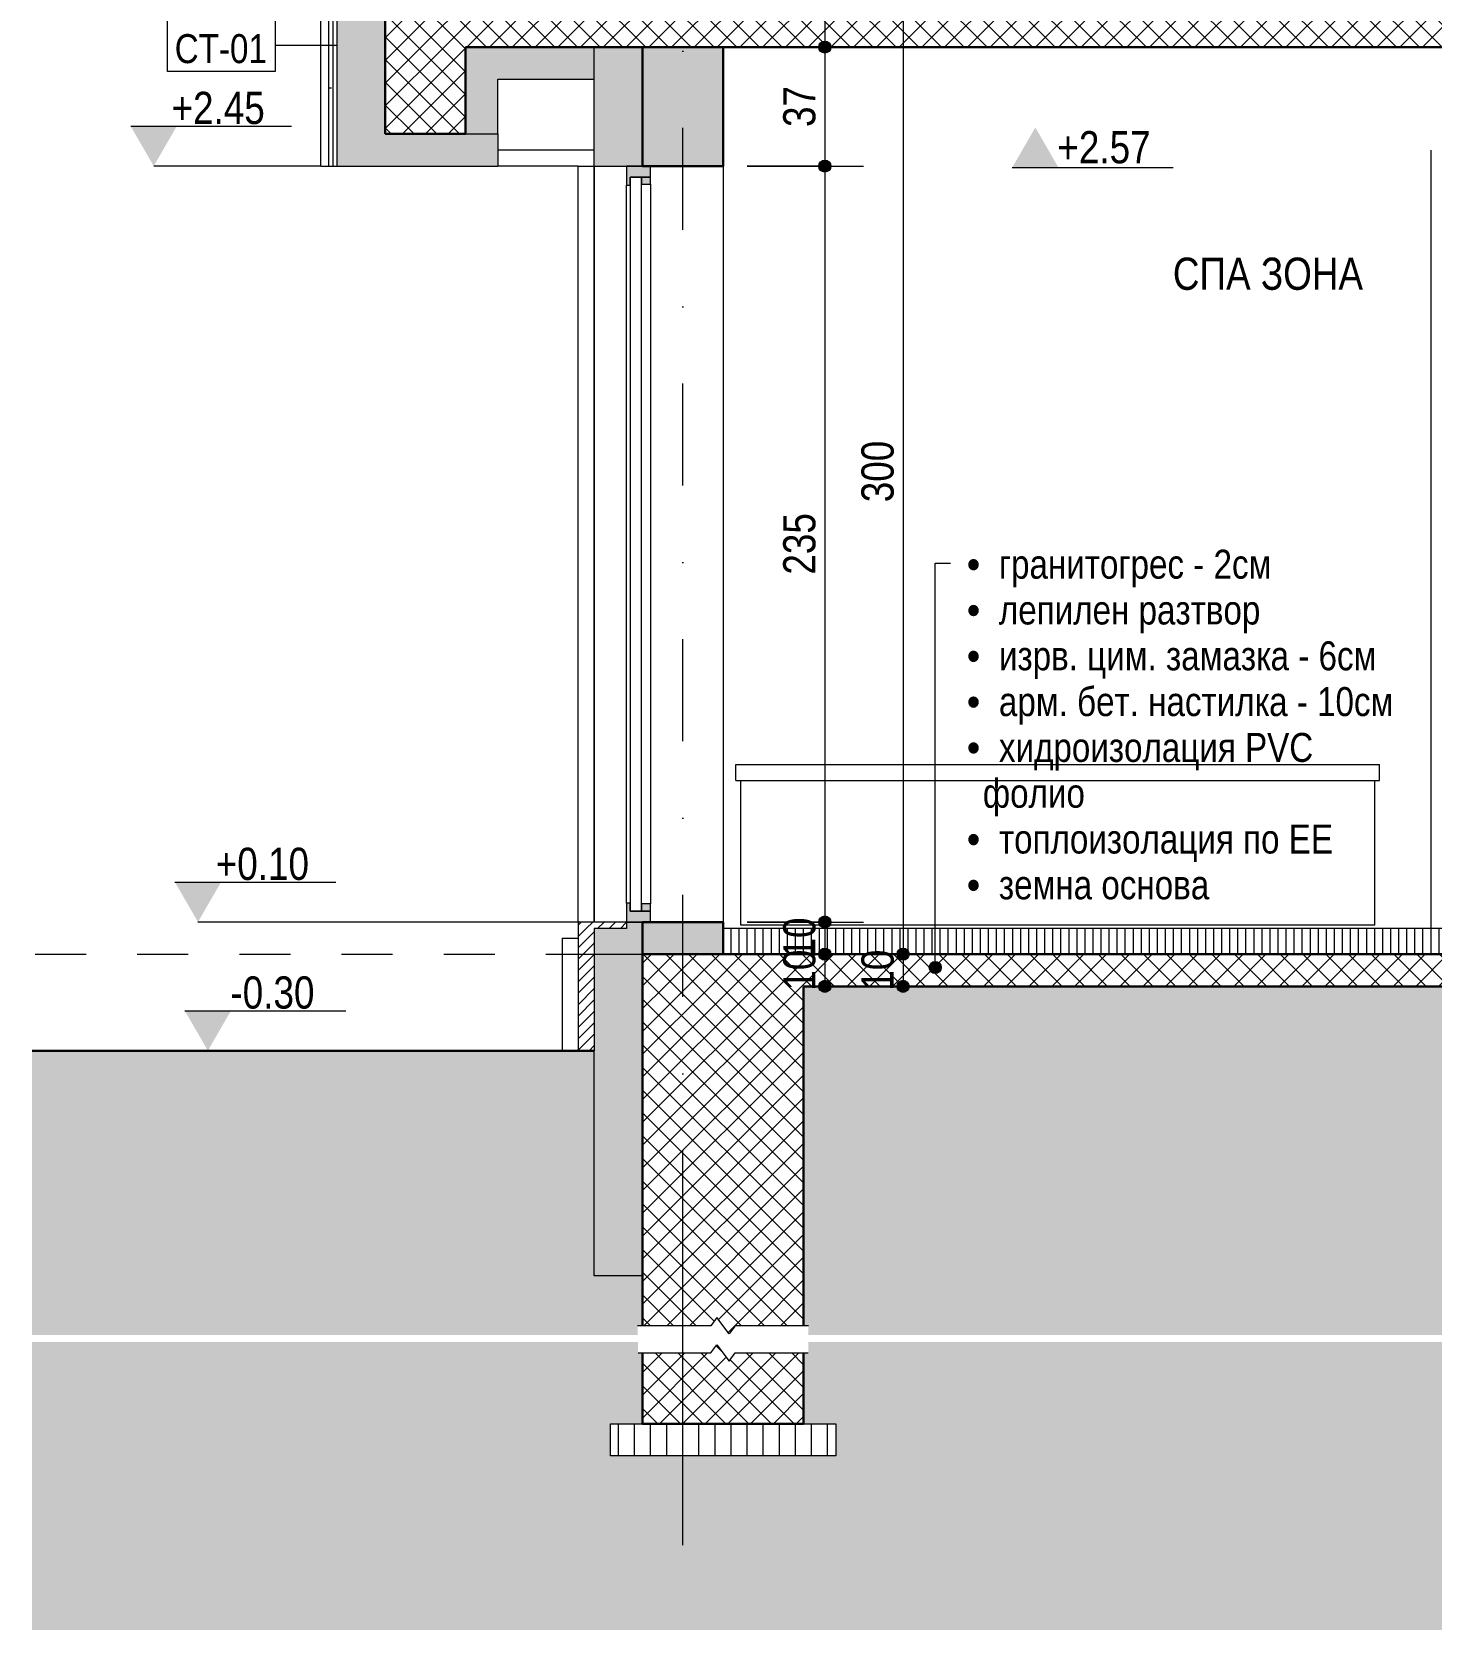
# Model space of a CAD drawing. Header units: centimetres. Extents: x 34 to 2008, y -210 to 807.
# Drawn here: x 34.4 to 469.1, y -210.1 to 286.7 of the extents above; entities that cross this region are included whole.
import ezdxf

# ---------------------------------------------------------------- set-up
doc = ezdxf.new("R2010")
doc.units = ezdxf.units.CM
doc.linetypes.add('Dash', pattern=[31.75, 15.875, -15.875])
doc.linetypes.add('Dash dot', pattern=[79.375, 31.75, -23.8125, 0, -23.8125])
for name, color, linetype, lineweight in [('A-ANNO-DIMS', 7, 'Continuous', 9), ('A-ANNO-DIMS-50', 7, 'Continuous', 9), ('A-ANNO-NOTE', 7, 'Continuous', 9), ('A-AREA-IDEN', 7, 'Continuous', 9), ('A-DETL-GENF', 7, 'Continuous', 9), ('A-DETL-MBND', 7, 'Continuous', 9), ('A-FLOR', 7, 'Continuous', 9), ('A-FLOR-FNSH', 7, 'Continuous', 9), ('A-FLOR-LEVL', 7, 'Continuous', 9), ('A-FLOR-MCUT', 7, 'Continuous', 9), ('A-FLOR-PATT', 7, 'Continuous', 9), ('A-GLAZ', 7, 'Continuous', 5), ('A-GLAZ-CWMG', 7, 'Continuous', 9), ('A-WALL', 7, 'Continuous', 9), ('A-WALL-IDEN', 7, 'Continuous', 9), ('A-WALL-PATT', 7, 'Continuous', 9), ('G-ANNO-DIMS', 7, 'Continuous', 9), ('G-ANNO-TEXT', 7, 'Continuous', 9), ('P-SANR-FIXT', 7, 'Continuous', 9), ('S-BEAM', 7, 'Continuous', 9), ('S-GRID', 7, 'Continuous', 9)]:
    doc.layers.add(name, color=color, linetype=linetype, lineweight=lineweight)
doc.layers.add('A-DETL', color=7, linetype='Continuous', lineweight=9, true_color=0x008000)
doc.styles.add('Arial Narrow', font='ARIALN.TTF', dxfattribs={"height": 10})
doc.styles.add('Arial Narrow_1', font='ARIALN.TTF', dxfattribs={"height": 10})
doc.styles.add('Arial Narrow_2', font='ARIALN.TTF', dxfattribs={"height": 9})
doc.dimstyles.new('TEC_DIM', dxfattribs={"dimscale": 30.48, "dimtxt": 10.23431, "dimasz": 0.492126, "dimexe": 0.393701, "dimexo": 0.246063, "dimgap": 0, "dimtad": 1, "dimdec": 0, "dimzin": 0, "dimdsep": 46, "dimtxsty": 'Arial Narrow', "dimblk1": 'DOTSMALL', "dimblk2": 'DOTSMALL', "dimsah": 1, "dimcen": 0.09, "dimazin": 0, "dimtfac": 1, "dimtdec": 4, "dimtix": 1, "dimtmove": 0, "dimatfit": 3, "dimfxl": 0, "dimtvp": 1, "dimtolj": 1, "dimtzin": 0, "dimarcsym": 0})
pattern_1 = [(45, (1010.481, 295.661), (-1.767767, 1.767767), [])]
pattern_2 = [(45, (1010.481, 295.661), (-3.535534, 3.535534), []), (135, (1010.481, 295.661), (-3.535534, -3.535534), [])]
pattern_3 = [(0, (1010.481, 295.661), (19.05, 19.05), [19.05, -19.05]), (0, (1010.481, 302.805), (19.05, 19.05), [19.05, -19.05]), (0, (1010.481, 309.948), (19.05, 19.05), [19.05, -19.05]), (90, (1012.863, 312.33), (-19.05, 19.05), [19.05, -19.05]), (90, (1020.006, 312.33), (-19.05, 19.05), [19.05, -19.05]), (90, (1027.15, 312.33), (-19.05, 19.05), [19.05, -19.05])]

# ---------------------------------------------------------------- blocks, each defined once
blk = doc.blocks.new('SINGLE - F - 180x252-2482068-2-2')
at = {"layer": 'A-GLAZ', "true_color": 0xc0c0c0}
h = blk.add_hatch(color=9, dxfattribs=at)
h.paths.add_polyline_path([(226.64, 10), (226.64, 13.4), (220.24, 13.4), (220.24, 15.9), (219.14, 15.9), (219.14, 10), (219.44, 10)])
h.paths.add_polyline_path([(219.14, 239.1), (220.24, 239.1), (220.24, 241.6), (226.64, 241.6), (226.64, 245), (219.14, 245)])
h = blk.add_hatch(color=9, dxfattribs=at)
h.paths.add_polyline_path([(226.64, 13.4), (226.64, 15.6), (223.84, 15.6), (223.84, 13.4)])
h.paths.add_polyline_path([(226.64, 239.4), (226.64, 241.6), (223.84, 241.6), (223.84, 239.4)])
at = {"layer": 'A-GLAZ'}
for p, q in [((226.64, 245), (219.14, 245)), ((219.14, 245), (219.14, 239.1)), ((226.64, 241.6), (226.64, 245)), ((219.14, 239.1), (220.24, 239.1)), ((219.14, 15.9), (219.14, 239.1)), ((220.24, 241.6), (220.24, 13.4)), ((223.84, 241.6), (220.24, 241.6)), ((220.24, 239.1), (220.24, 241.6)), ((220.24, 241.6), (226.64, 241.6)), ((223.84, 13.4), (223.84, 241.6)), ((226.64, 241.6), (223.84, 241.6)), ((223.84, 241.6), (223.84, 239.4)), ((223.84, 239.4), (226.64, 239.4)), ((226.64, 239.4), (226.64, 241.6)), ((226.64, 239.4), (226.64, 15.6)), ((220.24, 15.9), (219.14, 15.9)), ((219.14, 15.9), (219.14, 10)), ((220.24, 13.4), (220.24, 15.9)), ((226.64, 15.6), (223.84, 15.6)), ((223.84, 15.6), (223.84, 13.4)), ((226.64, 13.4), (226.64, 15.6)), ((219.14, 10), (226.64, 10)), ((220.24, 13.4), (223.84, 13.4)), ((226.64, 13.4), (220.24, 13.4)), ((223.84, 13.4), (226.64, 13.4)), ((226.64, 10), (226.64, 13.4))]:
    blk.add_line(p, q, dxfattribs=at)
blk = doc.blocks.new('Badewanne 09 - 200X200-2221334-2-2')
at = {"layer": 'P-SANR-FIXT', "color": 253, "true_color": 0xaaaaaa}
for p, q in [((253.14, 59), (453.14, 59)), ((253.14, 54), (253.14, 59)), ((453.14, 54), (453.14, 59)), ((253.14, 54), (453.14, 54)), ((254.64, 9), (254.64, 54)), ((451.64, 9), (451.64, 54)), ((451.64, 9), (254.64, 9))]:
    blk.add_line(p, q, dxfattribs=at)
blk = doc.blocks.new('Rectangular Mullion - TEC_LAMEL-2379041-2-2')
at = {"layer": 'A-GLAZ-CWMG', "color": 253, "true_color": 0xaaaaaa}
for p, q in [((204.14, 245), (209.14, 245)), ((204.14, 10), (204.14, 245)), ((209.14, 245), (209.14, 10))]:
    blk.add_line(p, q, dxfattribs=at)
blk = doc.blocks.new('TEC-BREAKLINE - M_Break Line-2501478-2-2')
at = {"layer": 'A-DETL-GENF'}
for p, q in [((247.24, -112.96), (245.33, -115.5)), ((251.05, -118.04), (247.24, -112.96)), ((245.33, -115.5), (222.59, -115.5)), ((252.95, -115.5), (251.05, -118.04)), ((275.66, -115.5), (252.95, -115.5))]:
    blk.add_line(p, q, dxfattribs=at)
blk = doc.blocks.new('TEC-BREAKLINE - M_Break Line-2501570-2-2')
at = {"layer": 'A-DETL-GENF'}
for p, q in [((222.75, -123.98), (245.33, -123.98)), ((245.33, -123.98), (247.24, -121.44)), ((247.24, -121.44), (251.05, -126.52)), ((251.05, -126.52), (252.95, -123.98)), ((252.95, -123.98), (275.62, -123.98))]:
    blk.add_line(p, q, dxfattribs=at)
blk = doc.blocks.new('Spot Elevations - ELEVATION_PROJECT-150941-2-2')
at = {"layer": 'A-ANNO-NOTE'}
blk.add_hatch(color=256, dxfattribs=at).paths.add_polyline_path([(1558.35, 312.39), (1572.66, 312.39), (1565.5, 300)])
blk.add_line((1558.35, 312.39), (1608.35, 312.39), dxfattribs=at)
blk = doc.blocks.new('DIMBLOCK58-2-2')
at = {"layer": 'A-ANNO-DIMS-50', "transparency": 16777216}
h = blk.add_hatch(color=256, dxfattribs=at)
edge = h.paths.add_edge_path()
edge.add_arc((280.76, 320.02), 1.88, 0, 360)
h = blk.add_hatch(color=256, dxfattribs=at)
edge = h.paths.add_edge_path()
edge.add_arc((280.76, 282), 1.88, 0, 360)
for p, q in [((176.64, 320.02), (292.76, 320.02)), ((280.76, 320.02), (176.64, 320.02)), ((280.76, 320.02), (280.76, 282)), ((275.91, 282), (292.76, 282)), ((280.76, 282), (275.91, 282))]:
    blk.add_line(p, q, dxfattribs=at)
for centre in [(280.76, 320.02), (280.76, 282)]:
    blk.add_circle(centre, 1.88, dxfattribs=at)
at = {"layer": 'A-ANNO-DIMS-50', "color": 0, "transparency": 16777216, "insert": (267.83, 294.67), "char_height": 10, "width": 15.2053, "attachment_point": 1, "rotation": 90, "line_spacing_factor": 0.974696, "style": 'Arial Narrow'}
blk.add_mtext('38', dxfattribs=at)
blk = doc.blocks.new('_DotSmall')
at = {"color": 0, "linetype": 'ByBlock', "const_width": 0.5}
blk.add_lwpolyline([(-0.0625, 0, 1), (0.0625, 0, 1)], format="xyb", close=True, dxfattribs=at)
blk = doc.blocks.new('DIMBLOCK59-2-2')
at = {"layer": 'A-ANNO-DIMS-50', "transparency": 16777216}
h = blk.add_hatch(color=256, dxfattribs=at)
edge = h.paths.add_edge_path()
edge.add_arc((280.76, 282), 1.88, 0, 360)
h = blk.add_hatch(color=256, dxfattribs=at)
edge = h.paths.add_edge_path()
edge.add_arc((280.76, 245), 1.88, 0, 360)
for p, q in [((275.91, 282), (292.76, 282)), ((280.76, 282), (275.91, 282)), ((280.76, 282), (280.76, 245)), ((256.64, 245), (292.76, 245)), ((280.76, 245), (256.64, 245))]:
    blk.add_line(p, q, dxfattribs=at)
for centre in [(280.76, 282), (280.76, 245)]:
    blk.add_circle(centre, 1.88, dxfattribs=at)
at = {"layer": 'A-ANNO-DIMS-50', "color": 0, "transparency": 16777216, "insert": (267.83, 257.16), "char_height": 10, "width": 15.2053, "attachment_point": 1, "rotation": 90, "line_spacing_factor": 0.974696, "style": 'Arial Narrow'}
blk.add_mtext('37', dxfattribs=at)
blk = doc.blocks.new('DIMBLOCK60-2-2')
at = {"layer": 'A-ANNO-DIMS-50', "transparency": 16777216}
h = blk.add_hatch(color=256, dxfattribs=at)
edge = h.paths.add_edge_path()
edge.add_arc((280.76, 245), 1.88, 0, 360)
h = blk.add_hatch(color=256, dxfattribs=at)
edge = h.paths.add_edge_path()
edge.add_arc((280.76, 10), 1.87, 0, 360)
for p, q in [((256.64, 245), (292.76, 245)), ((280.76, 245), (256.64, 245)), ((280.76, 245), (280.76, 10)), ((256.64, 10), (292.76, 10)), ((280.76, 10), (256.64, 10))]:
    blk.add_line(p, q, dxfattribs=at)
for centre, radius in [((280.76, 245), 1.88), ((280.76, 10), 1.87)]:
    blk.add_circle(centre, radius, dxfattribs=at)
at = {"layer": 'A-ANNO-DIMS-50', "color": 0, "transparency": 16777216, "insert": (267.83, 118), "char_height": 10, "width": 22.8079, "attachment_point": 1, "rotation": 90, "line_spacing_factor": 0.974696, "style": 'Arial Narrow'}
blk.add_mtext('235', dxfattribs=at)
blk = doc.blocks.new('DIMBLOCK61-2-2')
at = {"layer": 'A-ANNO-DIMS-50', "transparency": 16777216}
h = blk.add_hatch(color=256, dxfattribs=at)
edge = h.paths.add_edge_path()
edge.add_arc((280.76, 10), 1.87, 0, 360)
h = blk.add_hatch(color=256, dxfattribs=at)
edge = h.paths.add_edge_path()
edge.add_arc((280.76, 0), 1.87, 0, 360)
for p, q in [((256.64, 10), (292.76, 10)), ((280.76, 10), (256.64, 10)), ((280.76, 10), (280.76, 0)), ((275.91, 0), (292.76, 0)), ((280.76, 0), (275.91, 0))]:
    blk.add_line(p, q, dxfattribs=at)
for centre in [(280.76, 10), (280.76, 0)]:
    blk.add_circle(centre, 1.87, dxfattribs=at)
at = {"layer": 'A-ANNO-DIMS-50', "color": 0, "transparency": 16777216, "insert": (267.83, -1.34), "char_height": 10, "width": 15.2053, "attachment_point": 1, "rotation": 90, "line_spacing_factor": 0.974696, "style": 'Arial Narrow'}
blk.add_mtext('10', dxfattribs=at)
blk = doc.blocks.new('DIMBLOCK62-2-2')
at = {"layer": 'A-ANNO-DIMS-50', "transparency": 16777216}
h = blk.add_hatch(color=256, dxfattribs=at)
edge = h.paths.add_edge_path()
edge.add_arc((280.76, 0), 1.87, 0, 360)
h = blk.add_hatch(color=256, dxfattribs=at)
edge = h.paths.add_edge_path()
edge.add_arc((280.76, -10), 1.87, 0, 360)
for p, q in [((275.91, 0), (292.76, 0)), ((280.76, 0), (275.91, 0)), ((280.76, 0), (280.76, -10)), ((275.91, -10), (292.76, -10)), ((280.76, -10), (275.91, -10))]:
    blk.add_line(p, q, dxfattribs=at)
for centre in [(280.76, 0), (280.76, -10)]:
    blk.add_circle(centre, 1.87, dxfattribs=at)
at = {"layer": 'A-ANNO-DIMS-50', "color": 0, "transparency": 16777216, "insert": (267.83, -11.34), "char_height": 10, "width": 15.2053, "attachment_point": 1, "rotation": 90, "line_spacing_factor": 0.974696, "style": 'Arial Narrow'}
blk.add_mtext('10', dxfattribs=at)
blk = doc.blocks.new('DIMBLOCK64-2-2')
at = {"layer": 'A-ANNO-DIMS-50', "transparency": 16777216}
h = blk.add_hatch(color=256, dxfattribs=at)
edge = h.paths.add_edge_path()
edge.add_arc((305.07, 300), 1.88, 0, 360)
h = blk.add_hatch(color=256, dxfattribs=at)
edge = h.paths.add_edge_path()
edge.add_arc((305.07, 0), 1.87, 0, 360)
for p, q in [((300.22, 300), (317.07, 300)), ((305.07, 300), (300.22, 300)), ((305.07, 300), (305.07, 0)), ((300.22, 0), (317.07, 0)), ((305.07, 0), (300.22, 0))]:
    blk.add_line(p, q, dxfattribs=at)
for centre, radius in [((305.07, 300), 1.88), ((305.07, 0), 1.87)]:
    blk.add_circle(centre, radius, dxfattribs=at)
at = {"layer": 'A-ANNO-DIMS-50', "color": 0, "transparency": 16777216, "insert": (292.14, 140.5), "char_height": 10, "width": 22.8079, "attachment_point": 1, "rotation": 90, "line_spacing_factor": 0.974696, "style": 'Arial Narrow'}
blk.add_mtext('300', dxfattribs=at)
blk = doc.blocks.new('DIMBLOCK65-2-2')
at = {"layer": 'A-ANNO-DIMS-50', "transparency": 16777216}
h = blk.add_hatch(color=256, dxfattribs=at)
edge = h.paths.add_edge_path()
edge.add_arc((305.07, 0), 1.87, 0, 360)
h = blk.add_hatch(color=256, dxfattribs=at)
edge = h.paths.add_edge_path()
edge.add_arc((305.07, -10), 1.87, 0, 360)
for p, q in [((300.22, 0), (317.07, 0)), ((305.07, 0), (300.22, 0)), ((305.07, 0), (305.07, -10)), ((300.22, -10), (317.07, -10)), ((305.07, -10), (300.22, -10))]:
    blk.add_line(p, q, dxfattribs=at)
for centre in [(305.07, 0), (305.07, -10)]:
    blk.add_circle(centre, 1.87, dxfattribs=at)
at = {"layer": 'A-ANNO-DIMS-50', "color": 0, "transparency": 16777216, "insert": (292.14, -11.34), "char_height": 10, "width": 15.2053, "attachment_point": 1, "rotation": 90, "line_spacing_factor": 0.974696, "style": 'Arial Narrow'}
blk.add_mtext('10', dxfattribs=at)
blk = doc.blocks.new('Spot Elevations - ELEVATION_PROJECT-V45-2-2')
at = {"layer": 'A-ANNO-NOTE'}
blk.add_hatch(color=256, dxfattribs=at).paths.add_polyline_path([(339.03, 244.61), (353.34, 244.61), (346.18, 257)])
blk.add_line((339.03, 244.61), (389.03, 244.61), dxfattribs=at)

msp = doc.modelspace()

# ---------------------------------------------------------------- hatches: boundary and pattern name
at = {"layer": 'A-DETL-GENF', "true_color": 0xffff80}
msp.add_hatch(color=51, dxfattribs=at).paths.add_polyline_path([(179.14, 255), (179.14, 272), (209.14, 272), (209.14, 282), (169.14, 282), (169.14, 255)])
at = {"layer": 'A-DETL-GENF'}
h = msp.add_hatch(dxfattribs=at)
h.set_pattern_fill('FP2_22', color=256, style=0, pattern_type=2)
h.set_pattern_definition(pattern_3)
h.paths.add_polyline_path([(955.31, -118.37), (1325.09, -118.37), (1325.09, -115.5), (1326.64, -115.5), (1326.64, -10), (734.14, -10), (734.14, -115.5), (735.66, -115.5), (735.66, -118.37), (897.96, -118.37)])
h.paths.add_polyline_path([(157.76, -118.37), (222.59, -118.37), (222.59, -115.5), (224.14, -115.5), (224.14, -100), (209.14, -100), (209.14, -30), (34.39, -30), (34.39, -118.37)])
h.paths.add_polyline_path([(2008.26, -118.37), (2008.26, -30), (1799.14, -30), (1799.14, -100), (1784.14, -100), (1784.14, -115.5), (1785.66, -115.5), (1785.66, -118.37), (1884.9, -118.37)])
h.paths.add_polyline_path([(275.66, -118.37), (682.59, -118.37), (682.59, -115.5), (684.14, -115.5), (684.14, -10), (274.14, -10), (274.14, -115.5), (275.66, -115.5), (275.66, -118.04)])
h.paths.add_polyline_path([(1727.77, -118.37), (1732.59, -118.37), (1732.59, -115.5), (1734.14, -115.5), (1734.14, -10), (1376.64, -10), (1376.64, -115.5), (1378.16, -115.5), (1378.16, -118.37), (1638.16, -118.37)])
h = msp.add_hatch(dxfattribs=at)
h.set_pattern_fill('FP2_22', color=256, style=0, pattern_type=2)
h.set_pattern_definition(pattern_3)
h.paths.add_polyline_path([(34.39, -210.11), (2008.26, -210.11), (2008.26, -120.58), (1785.62, -120.58), (1785.62, -123.98), (1784.14, -123.98), (1784.14, -145.98), (1794.14, -145.98), (1794.14, -155.98), (1724.14, -155.98), (1724.14, -145.98), (1734.14, -145.98), (1734.14, -123.98), (1732.75, -123.98), (1732.75, -120.58), (1378.12, -120.58), (1378.12, -123.98), (1376.64, -123.98), (1376.64, -145.98), (1386.64, -145.98), (1386.64, -155.98), (1316.64, -155.98), (1316.64, -145.98), (1326.64, -145.98), (1326.64, -123.98), (1325.25, -123.98), (1325.25, -120.58), (735.62, -120.58), (735.62, -123.98), (734.14, -123.98), (734.14, -145.98), (744.14, -145.98), (744.14, -155.98), (674.14, -155.98), (674.14, -145.98), (684.14, -145.98), (684.14, -123.98), (682.75, -123.98), (682.75, -120.58), (275.62, -120.58), (275.62, -123.98), (274.14, -123.98), (274.14, -145.98), (284.14, -145.98), (284.14, -155.98), (214.14, -155.98), (214.14, -145.98), (224.14, -145.98), (224.14, -123.98), (222.75, -123.98), (222.75, -120.58), (34.39, -120.58), (34.39, -193.66)])
at = {"layer": 'A-FLOR-PATT'}
h = msp.add_hatch(dxfattribs=at)
h.set_pattern_fill('FP2_21', color=256, style=0, pattern_type=2)
h.set_pattern_definition(pattern_2)
h.paths.add_polyline_path([(1021.33, 282), (1784.14, 282), (1784.14, 300), (144.14, 300), (144.14, 282), (1005.91, 282)])
at = {"layer": 'A-FLOR-PATT', "true_color": 0xffff80}
msp.add_hatch(color=51, dxfattribs=at).paths.add_polyline_path([(157.76, 245), (179.14, 245), (179.14, 255), (144.14, 255), (144.14, 245)])
at = {"layer": 'A-FLOR-PATT', "true_color": 0x787878}
h = msp.add_hatch(dxfattribs=at)
h.set_pattern_fill('FP2_16', color=8, angle=-180, style=0, pattern_type=2)
h.set_pattern_definition([(270, (1004.143, 8), (2.5, 2e-16), [])])
h.paths.add_polyline_path([(249.14, 0), (684.14, 0), (684.14, 8), (249.14, 8)])
h.paths.add_polyline_path([(1784.14, 0), (1784.14, 8), (1364.14, 8), (1364.14, 0), (1776.95, 0)])
h.paths.add_polyline_path([(709.14, 0), (1339.14, 0), (1339.14, 8), (709.14, 8)])
at = {"layer": 'A-FLOR-PATT'}
h = msp.add_hatch(dxfattribs=at)
h.set_pattern_fill('FP2_21', color=256, style=0, pattern_type=2)
h.set_pattern_definition(pattern_2)
h.paths.add_polyline_path([(274.14, -10), (1784.14, -10), (1784.14, 0), (224.14, 0), (224.14, -10)])
at = {"layer": 'A-FLOR-PATT', "true_color": 0x787878}
h = msp.add_hatch(dxfattribs=at)
h.set_pattern_fill('FP2_23', color=8, angle=-180, style=0, pattern_type=2)
h.set_pattern_definition([(270, (1006.643, -180), (5, 3e-16), [])])
h.paths.add_polyline_path([(1734.14, -155.98), (1794.14, -155.98), (1794.14, -145.98), (1724.14, -145.98), (1724.14, -155.98)])
h.paths.add_polyline_path([(214.77, -155.98), (284.14, -155.98), (284.14, -145.98), (214.14, -145.98), (214.14, -155.98)])
h.paths.add_polyline_path([(1326.64, -155.98), (1386.64, -155.98), (1386.64, -145.98), (1316.64, -145.98), (1316.64, -155.98)])
h.paths.add_polyline_path([(744.14, -155.98), (744.14, -145.98), (674.14, -145.98), (674.14, -155.98), (684.14, -155.98)])
at = {"layer": 'A-WALL-PATT', "true_color": 0x8b8b8b}
h = msp.add_hatch(dxfattribs=at)
h.set_pattern_fill('FP2_19', color=252, style=0, pattern_type=2)
h.set_pattern_definition([(0, (143.153, 300), (16.51, 30.709), [0.8382, -15.672]), (90, (126.643, 300), (-16.51, 30.709), [30.709, 0]), (90, (127.913, 300), (-16.51, 30.709), [30.709, 0])])
h.paths.add_polyline_path([(124.14, 245), (129.14, 245), (129.14, 320), (127.14, 320.02), (127.14, 322), (129.14, 322), (129.14, 564.19), (124.14, 562.8), (124.14, 255)])
at = {"layer": 'A-WALL-PATT', "lineweight": 5, "true_color": 0xffff80}
msp.add_hatch(color=51, dxfattribs=at).paths.add_polyline_path([(144.14, 245), (144.14, 320.02), (129.14, 320.02), (129.14, 245)])
h = msp.add_hatch(color=51, dxfattribs=at)
h.paths.add_polyline_path([(209.14, 0), (224.14, 0), (224.14, 10), (219.14, 10), (219.14, 8), (209.14, 8)])
h.paths.add_polyline_path([(219.44, 245), (224.14, 245), (224.14, 282), (209.14, 282), (209.14, 245)])
at = {"layer": 'A-WALL-PATT', "true_color": 0x808080}
h = msp.add_hatch(color=8, dxfattribs=at)
h.paths.add_polyline_path([(249.14, 0), (249.14, 10), (224.14, 10), (224.14, 0)])
h.paths.add_polyline_path([(224.14, 245), (249.14, 245), (249.14, 282), (224.14, 282)])
at = {"layer": 'A-WALL-PATT', "true_color": 0x787878}
h = msp.add_hatch(dxfattribs=at)
h.set_pattern_fill('FP2_20', color=8, style=0, pattern_type=2)
h.set_pattern_definition(pattern_1)
h.paths.add_polyline_path([(209.14, 8), (219.14, 8), (219.14, 10), (204.14, 10), (204.14, 8)])
h = msp.add_hatch(dxfattribs=at)
h.set_pattern_fill('FP2_20', color=8, style=0, pattern_type=2)
h.set_pattern_definition(pattern_1)
h.paths.add_polyline_path([(209.14, 0), (209.14, 8), (204.14, 8), (204.14, 0)])
h = msp.add_hatch(dxfattribs=at)
h.set_pattern_fill('FP2_20', color=8, style=0, pattern_type=2)
h.set_pattern_definition(pattern_1)
h.paths.add_polyline_path([(208.43, -30), (209.14, -30), (209.14, 0), (204.14, 0), (204.14, -30)])
h.paths.add_polyline_path([(1804.14, -30), (1804.14, 0), (1799.14, 0), (1799.14, -30), (1799.86, -30)])
at = {"layer": 'A-WALL-PATT', "true_color": 0xffff80}
msp.add_hatch(color=51, dxfattribs=at).paths.add_polyline_path([(209.14, -100), (224.14, -100), (224.14, 0), (209.14, 0), (209.14, -30)])
at = {"layer": 'A-WALL-PATT'}
h = msp.add_hatch(dxfattribs=at)
h.set_pattern_fill('FP2_21', color=256, style=0, pattern_type=2)
h.set_pattern_definition(pattern_2)
h.paths.add_polyline_path([(251.05, -118.04), (252.95, -115.5), (274.14, -115.5), (274.14, -10), (224.14, -10), (224.14, -115.5), (245.33, -115.5), (247.24, -112.96), (249.14, -115.5)])
h = msp.add_hatch(dxfattribs=at)
h.set_pattern_fill('FP2_21', color=256, style=0, pattern_type=2)
h.set_pattern_definition(pattern_2)
h.paths.add_polyline_path([(274.14, -145.98), (274.14, -123.98), (252.95, -123.98), (251.05, -126.52), (247.24, -121.44), (245.33, -123.98), (224.14, -123.98), (224.14, -145.98), (252.95, -145.98)])
at = {"layer": 'G-ANNO-TEXT'}
h = msp.add_hatch(color=256, dxfattribs=at)
edge = h.paths.add_edge_path()
edge.add_arc((315.08, -4.14), 1.87, 0, 360)
at = {"layer": 'S-BEAM'}
h = msp.add_hatch(dxfattribs=at)
h.set_pattern_fill('FP2_21', color=256, style=0, pattern_type=2)
h.set_pattern_definition(pattern_2)
h.paths.add_polyline_path([(157.76, 255), (169.14, 255), (169.14, 282), (144.14, 282), (144.14, 255)])

# ---------------------------------------------------------------- linework, layer by layer
at = {"layer": 'A-DETL', "color": 7, "lineweight": 30}
for p, q in [((144.14, 282), (144.14, 255)), ((209.14, 282), (169.14, 282)), ((169.14, 282), (169.14, 255)), ((224.14, 282), (249.14, 282)), ((224.14, 0), (224.14, 8)), ((264.14, 0), (224.14, 0)), ((224.14, -10), (224.14, -100)), ((274.14, -10), (274.14, -115.5)), ((684.14, -10), (274.14, -10)), ((209.14, -30), (34.44, -30)), ((224.14, -115.5), (224.14, -100)), ((224.14, -145.98), (224.14, -123.98)), ((274.14, -123.98), (274.14, -145.98)), ((224.14, -145.98), (274.14, -145.98))]:
    msp.add_line(p, q, dxfattribs=at)
at = {"layer": 'A-DETL-MBND'}
for p, q in [((209.14, 272), (209.14, 282)), ((179.14, 255), (179.14, 272)), ((179.14, 272), (209.14, 272)), ((169.14, 255), (179.14, 255)), ((209.14, -100), (209.14, -30)), ((224.14, -100), (209.14, -100)), ((214.14, -155.98), (214.14, -145.98)), ((214.14, -145.98), (224.14, -145.98)), ((274.14, -145.98), (284.14, -145.98)), ((284.14, -145.98), (284.14, -155.98)), ((284.14, -155.98), (214.14, -155.98))]:
    msp.add_line(p, q, dxfattribs=at)
at = {"layer": 'A-FLOR'}
for q in [(204.14, 5), (199.14, 0)]:
    msp.add_line((199.14, 5), q, dxfattribs=at)
at = {"layer": 'A-FLOR-FNSH', "lineweight": 30}
for p, q in [((144.14, 300), (144.14, 282)), ((249.14, 282), (684.14, 282)), ((249.14, 8), (249.14, 0)), ((224.14, 0), (224.14, -10)), ((249.14, 0), (684.14, 0))]:
    msp.add_line(p, q, dxfattribs=at)
at = {"layer": 'A-FLOR-FNSH'}
for p, q in [((169.14, 255), (144.14, 255)), ((179.14, 255), (179.14, 245)), ((144.14, 245), (179.14, 245)), ((585.56, 8), (249.14, 8))]:
    msp.add_line(p, q, dxfattribs=at)
at = {"layer": 'A-FLOR-LEVL', "linetype": 'Dash'}
msp.add_line((35.33, 0), (1934.19, 0), dxfattribs=at)
at = {"layer": 'A-FLOR-MCUT'}
msp.add_line((249.14, 0), (224.14, 0), dxfattribs=at)
at = {"layer": 'A-WALL'}
for p, q in [((124.14, 245), (124.14, 552.99)), ((129.14, 320.02), (129.14, 245)), ((144.14, 255), (144.14, 282)), ((209.14, 10), (209.14, 272)), ((469.14, 8), (469.14, 250)), ((124.14, 245), (144.14, 245)), ((204.14, 245), (179.14, 245)), ((209.14, 245), (224.14, 245)), ((249.14, 245), (249.14, 10)), ((224.14, 10), (204.14, 10)), ((204.14, 10), (204.14, -30)), ((219.14, 10), (219.14, 8)), ((219.14, 8), (209.14, 8)), ((209.14, 8), (209.14, -30)), ((199.14, 0), (199.14, -30)), ((209.14, 0), (224.14, 0))]:
    msp.add_line(p, q, dxfattribs=at)
at = {"layer": 'A-WALL', "lineweight": 30}
for p, q in [((224.14, 282), (209.14, 282)), ((224.14, 245), (224.14, 282)), ((249.14, 245), (249.14, 282)), ((224.14, 245), (249.14, 245)), ((249.14, 10), (224.14, 10)), ((224.14, 8), (224.14, 10)), ((249.14, 8), (249.14, 10))]:
    msp.add_line(p, q, dxfattribs=at)
at = {"layer": 'A-WALL-IDEN'}
msp.add_line((129.14, 282.51), (109.97, 282.51), dxfattribs=at)
at = {"layer": 'A-WALL-IDEN', "flags": 128}
msp.add_lwpolyline([(76.52, 293.64), (109.97, 293.64), (109.97, 274.44), (76.52, 274.44)], close=True, dxfattribs=at)
at = {"layer": 'G-ANNO-DIMS'}
for p, q in [((88.16, 245), (72.22, 245)), ((124.14, 245), (88.16, 245)), ((93.61, 10), (85.97, 10)), ((209.14, 10), (93.61, 10))]:
    msp.add_line(p, q, dxfattribs=at)
at = {"layer": 'G-ANNO-TEXT'}
for p, q in [((315.08, 121.59), (319.87, 121.59)), ((315.08, -4.14), (315.08, 121.59))]:
    msp.add_line(p, q, dxfattribs=at)
msp.add_circle((315.08, -4.14), 1.87, dxfattribs=at)
at = {"layer": 'S-BEAM', "lineweight": 30}
msp.add_line((144.14, 255), (169.14, 255), dxfattribs=at)
at = {"layer": 'S-BEAM'}
msp.add_line((209.14, 250), (179.14, 250), dxfattribs=at)
at = {"layer": 'S-GRID', "color": 1, "linetype": 'Dash dot', "lineweight": 18, "true_color": 0xff0000}
msp.add_line((236.64, -92.75), (236.64, 652.09), dxfattribs=at)
at = {"layer": 'S-GRID', "color": 1, "lineweight": 18, "true_color": 0xff0000}
msp.add_line((236.64, -183.72), (236.64, -92.75), dxfattribs=at)

# ---------------------------------------------------------------- block references
at = {"layer": 'A-ANNO-NOTE'}
msp.add_blockref('Spot Elevations - ELEVATION_PROJECT-V45-2-2', (0, 0), dxfattribs=at)
at = {"layer": 'A-DETL-GENF'}
for name in ['TEC-BREAKLINE - M_Break Line-2501478-2-2', 'TEC-BREAKLINE - M_Break Line-2501570-2-2']:
    msp.add_blockref(name, (0, 0), dxfattribs=at)
at = {"layer": 'A-GLAZ'}
msp.add_blockref('SINGLE - F - 180x252-2482068-2-2', (0, 0), dxfattribs=at)
at = {"layer": 'A-GLAZ-CWMG', "color": 253, "true_color": 0xaaaaaa}
msp.add_blockref('Rectangular Mullion - TEC_LAMEL-2379041-2-2', (0, 0), dxfattribs=at)
at = {"layer": 'G-ANNO-DIMS'}
for p in [(-1493.28, -55), (-1479.53, -290), (-1476.45, -330)]:
    msp.add_blockref('Spot Elevations - ELEVATION_PROJECT-150941-2-2', p, dxfattribs=at)
at = {"layer": 'P-SANR-FIXT', "color": 253, "true_color": 0xaaaaaa}
msp.add_blockref('Badewanne 09 - 200X200-2221334-2-2', (0, 0), dxfattribs=at)

# ---------------------------------------------------------------- texts
at = {"layer": 'A-AREA-IDEN', "insert": (418.47, 206.4), "char_height": 10, "width": 60.2, "attachment_point": 8, "line_spacing_factor": 0.949189, "style": 'Arial Narrow_1'}
msp.add_mtext('\\pt63.5,127,190.5,254,317.5,381,444.5,508,571.5,635,698.5,762,825.5,889,952.5,1016,1079.5,1143,1206.5,1270,1333.5,1397,1460.5,1524,1587.5,1651,1714.5,1778,1841.5,1905,1968.5,2032;{\\fArial Narrow|b0|i0|c204|p34;СПА ЗОНА}', dxfattribs=at)
at = {"layer": 'A-WALL-IDEN', "insert": (93.07, 281.45), "char_height": 9, "width": 28.45, "attachment_point": 5, "line_spacing_factor": 0.949189, "style": 'Arial Narrow_2'}
msp.add_mtext('\\pt25.00002,50.00004,74.99997,99.99999,125.00001,150.00003,174.99996,199.99998,225,250.00002,275.00004,299.99997,324.99999,350.00001,375.00003,399.99996,424.99998,450,475.00002,500.00004,524.99997,549.99999,575.00001,600.00003,624.99996,649.99998,675,700.00002,725.00004,749.99997,774.99999,800.00001;{\\fArial Narrow|b0|i0|c204|p34;СТ}-01', dxfattribs=at)
at = {"layer": 'G-ANNO-DIMS', "char_height": 10, "attachment_point": 1, "line_spacing_factor": 0.974696, "style": 'Arial Narrow'}
for s, insert, width in [('+2.45', (77.74, 268.09), 34.7536), ('+2.57', (353.02, 255.87), 34.7536), ('+0.10', (91.49, 33.09), 34.7536), ('-0.30', (96.06, -6.91), 31.1923)]:
    msp.add_mtext(s, dxfattribs=dict(at, insert=insert, width=width))
at = {"layer": 'G-ANNO-TEXT', "insert": (324.87, 125.74), "char_height": 9, "width": 136.6025, "attachment_point": 1, "line_spacing_factor": 0.949189, "style": 'Arial Narrow_2'}
msp.add_mtext('\\pi-5.00004,l5.00004,t9.99999,15.00003,19.99998,25.00002,29.99997,35.00001,39.99996,45,50.00004,54.99999,60.00003,64.99998,70.00002,74.99997,80.00001,84.99996,90,95.00004,99.99999,105.00003,109.99998,115.00002,119.99997,125.00001,129.99996,135,140.00004,144.99999,150.00003,154.99998,160.00002;{\\fSymbol|b0|i0|c2|p18;·^I\\fArial Narrow|b0|i0|c204|p34;гранитогрес }- 2{\\fArial Narrow|b0|i0|c204|p34;см\\P\\fSymbol|b0|i0|c2|p18;·^I\\fArial Narrow|b0|i0|c204|p34;лепилен разтвор \\P\\fSymbol|b0|i0|c2|p18;·^I\\fArial Narrow|b0|i0|c204|p34;изрв}. {\\fArial Narrow|b0|i0|c204|p34;цим}. {\\fArial Narrow|b0|i0|c204|p34;замазка }- 6{\\fArial Narrow|b0|i0|c204|p34;см \\P\\fSymbol|b0|i0|c2|p18;·^I\\fArial Narrow|b0|i0|c204|p34;арм}. {\\fArial Narrow|b0|i0|c204|p34;бет}. {\\fArial Narrow|b0|i0|c204|p34;настилка }- 10{\\fArial Narrow|b0|i0|c204|p34;см\\P\\fSymbol|b0|i0|c2|p18;·^I\\fArial Narrow|b0|i0|c204|p34;хидроизолация }PVC \\P\\pi0,t5.00004,9.99999,15.00003,19.99998,25.00002,29.99997,35.00001,39.99996,45,50.00004,54.99999,60.00003,64.99998,70.00002,74.99997,80.00001,84.99996,90,95.00004,99.99999,105.00003,109.99998,115.00002,119.99997,125.00001,129.99996,135,140.00004,144.99999,150.00003,154.99998,160.00002;{\\fArial Narrow|b0|i0|c204|p34;фолио\\P\\pi-5.00004,t9.99999,15.00003,19.99998,25.00002,29.99997,35.00001,39.99996,45,50.00004,54.99999,60.00003,64.99998,70.00002,74.99997,80.00001,84.99996,90,95.00004,99.99999,105.00003,109.99998,115.00002,119.99997,125.00001,129.99996,135,140.00004,144.99999,150.00003,154.99998,160.00002;\\fSymbol|b0|i0|c2|p18;·^I\\fArial Narrow|b0|i0|c204|p34;топлоизолация по ЕЕ\\P\\fSymbol|b0|i0|c2|p18;·^I\\fArial Narrow|b0|i0|c204|p34;земна основа}', dxfattribs=at)

# ---------------------------------------------------------------- dimensions: what is measured, and where the dimension line sits
at = {"layer": 'A-ANNO-DIMS'}
for base, p1, p2, override, picture, middle in [((280.76, 282), (169.14, 320.02), (283.41, 282), {"dimpost": '<>', "dimfxl": 120.421415}, 'DIMBLOCK58-2-2', (275.65, 301.01)), ((305.07, 0), (307.72, 300), (307.72, 0), {"dimpost": '<>', "dimfxl": 300}, 'DIMBLOCK64-2-2', (299.96, 150)), ((280.76, 245), (283.41, 282), (249.14, 245), {"dimpost": '<>', "dimfxl": 50.428041}, 'DIMBLOCK59-2-2', (275.65, 263.5)), ((280.76, 10), (249.14, 245), (249.14, 10), {"dimpost": '<>', "dimfxl": 235}, 'DIMBLOCK60-2-2', (275.65, 127.5)), ((280.76, 0), (249.14, 10), (283.41, 0), {"dimpost": '<>', "dimfxl": 35.692959}, 'DIMBLOCK61-2-2', (275.65, 5)), ((280.76, -10), (283.41, 0), (283.41, -10), {"dimpost": '<>', "dimfxl": 10}, 'DIMBLOCK62-2-2', (275.65, -5)), ((305.07, -10), (307.72, 0), (307.72, -10), {"dimpost": '<>', "dimfxl": 10}, 'DIMBLOCK65-2-2', (299.96, -5))]:
    dim = msp.add_linear_dim(base=base, p1=p1, p2=p2, angle=90, dimstyle='TEC_DIM', override=override, dxfattribs=at)
    dim.commit()
    dim.dimension.update_dxf_attribs({"geometry": picture, "text_midpoint": middle})

doc.saveas('drawing.dxf')
